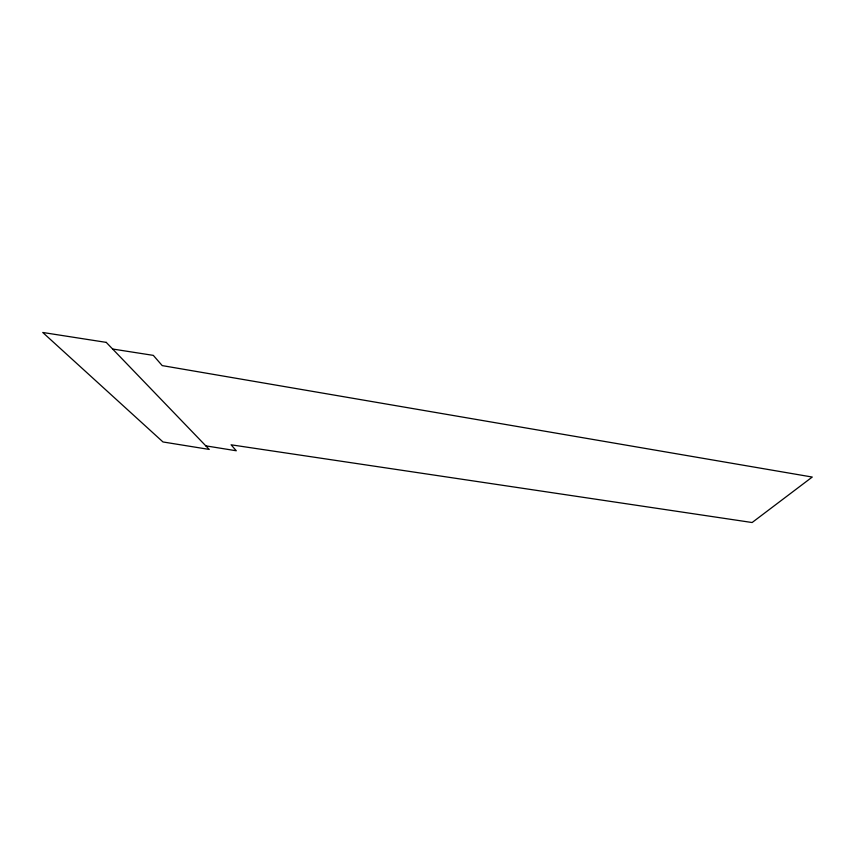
<?xml version="1.0" encoding="UTF-8"?>
<svg xmlns="http://www.w3.org/2000/svg" width="855" height="855" viewBox="0 0 855 855"><rect width="100%" height="100%" fill="white"/><g stroke="black" fill="none" stroke-linecap="round" stroke-linejoin="round"><path stroke-width="1.28" d="M112.625 349.022L153.312 355.37L162.204 365.598L812.25 477.047L752.122 522.523L231.096 444.803L236.279 450.767L205.799 445.85M106.234 342.374L42.75 332.477L162.984 441.96L209.251 449.431L106.234 342.374"/></g></svg>
